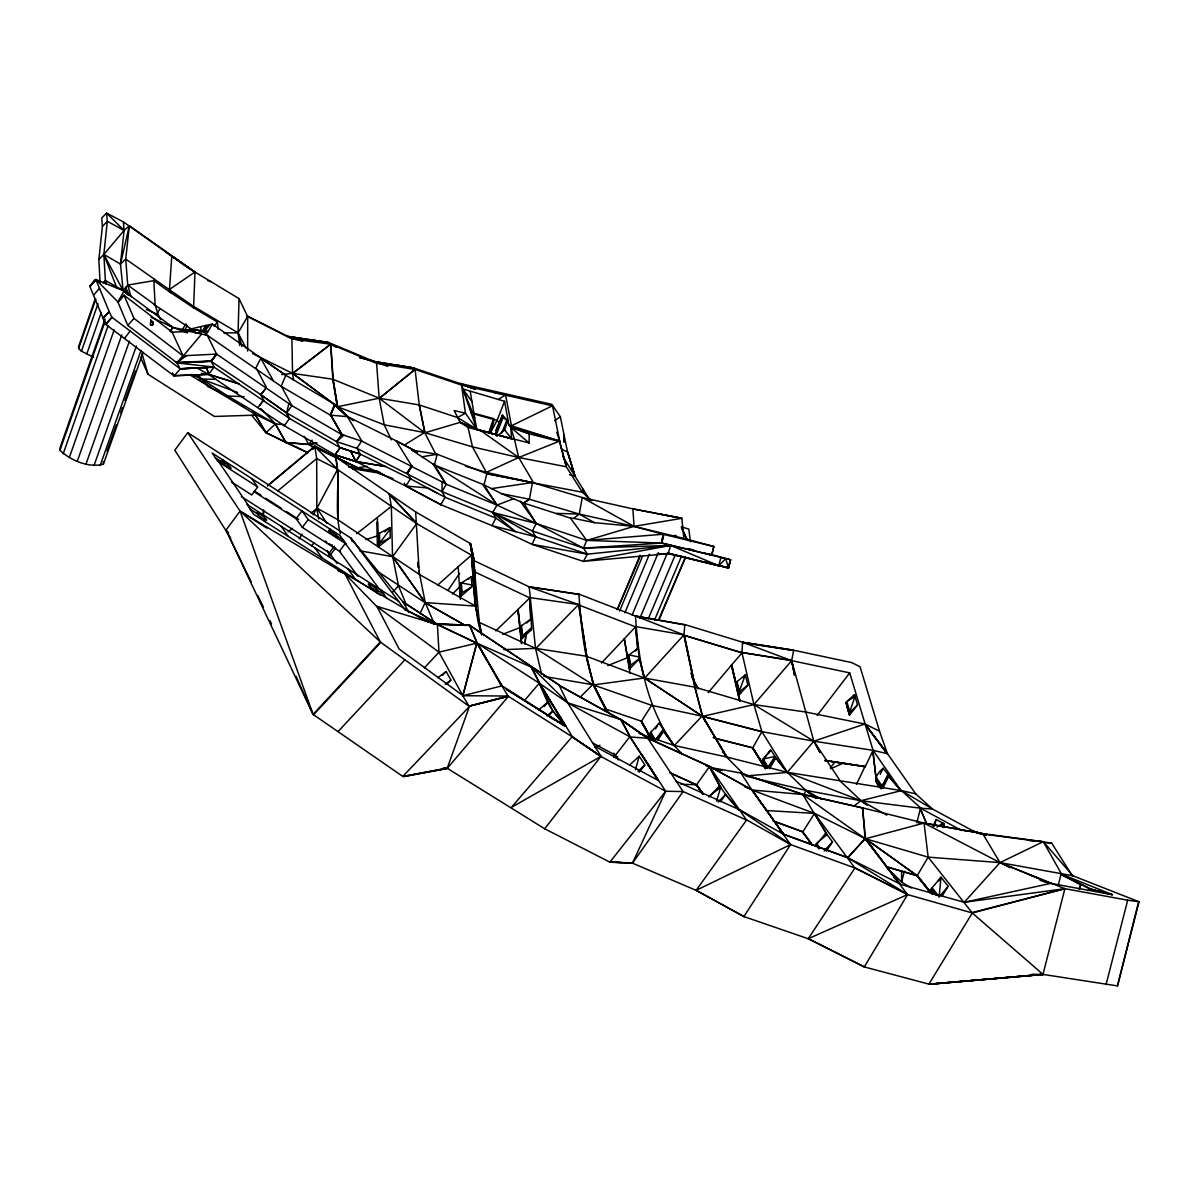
<?xml version="1.0" encoding="UTF-8"?>
<svg xmlns="http://www.w3.org/2000/svg" width="1199" height="1199" viewBox="0 0 1199 1199"><rect width="100%" height="100%" fill="white"/><g stroke="black" fill="none" stroke-linecap="round" stroke-linejoin="round"><path stroke-width="1.5" d="M340.351 533.675C333.802 508.601 340.951 482.313 335.78 457.044L314.827 446.163L267.587 485.595M481.833 634.661L475.538 606.094L419.44 574.501L338.013 519.841L338.043 469.858L416.682 523.558L392.687 556.591L398.533 585.861L406.191 604.446M247.638 351.082L247.698 316.671L239.036 298.611L189.892 268.981L123.407 221.935L106.606 213.092L101.735 217.963L102.395 226.476L98.843 259.673L100.102 283.084M200.937 331.568L200.952 326.563L212.358 324.075L285.842 375.317L335.076 404.633L347.32 416.458L353.45 420.684M404.243 483.152L405.832 486.03L440.827 504.689L445.069 497.3L410.493 478.806L360.554 454.241L340.201 447.707L289.529 418.481L286.321 412.666L336.469 441.622L356.927 448.336L442.056 491.635L492.684 512.483L515.585 531.652L495.891 518.148L445.069 497.3L442.056 491.635L442.101 481.893L361.708 441.097M591.766 500.792L582.324 492.234L533.675 482.957L518.702 457.508L514.521 439.598L476.737 429.257L465.422 413.205L454.136 410.553L460.131 422.348L468.03 427.443L529.134 442.956L529.194 433.828L512.378 427.024L517.054 429.602M495.787 630.914L529.748 598.016L531.712 629.355L521.46 639.157L520.486 626.477L530.587 619.313L529.823 597.926L474.669 571.878L470.383 543.567L415.648 511.928L335.78 457.044L314.827 446.163L312.939 449.34M338.013 519.841L338.043 469.858L337.638 494.318M521.46 639.157L520.396 626.912L520.381 629.115M93.567 357.302L81.427 351.187L78.609 348.474L78.639 346.571L95.126 299.195M460.626 596.517L460.521 583.179L460.626 596.517L471.986 586.731L471.267 576.629L468.06 579.402M263.615 514.116L263.69 510.429M263.195 515.705L263.315 510.174M239.695 345.537L238.091 332.872L239.036 298.611M635.89 616.196L578.892 594.119C581.77 634.436 585.502 677.33 607.608 712.371M682.501 754.381L673.988 745.433L659.15 723.147L650.532 732.604L650.398 736.786M143.116 352.371L103.369 464.238C88.501 468.015 70.921 460.581 59.95 450.344L60.04 447.767L105.107 319.009M708.399 767.15L741.012 773.055L751.878 790.006L814.526 813.387L865.528 838.745L917.1 875.78L931.428 893.06L931.623 888.354L940.975 877.218L948.139 886.226L942.264 895.968M150.504 324.944L150.699 320.088L152.902 322.036L153.142 324.195L152.798 325.169L150.504 324.944L153.142 324.195M194.927 272.008L129.327 225.682L125.73 259.059L169.269 289.618L195.002 272.008L193.579 307.798L217.394 322.021L218.038 329.17M744.144 774.749L726.549 756.974L702.329 716.238L694.88 687.177L683.91 634.885L684.884 624.589L742.601 642.244L791.685 660.649L794.712 675.187L791.685 660.649L793.618 650.577L742.571 642.664L741.926 652.511L753.946 704.577L761.89 731.675L787.278 772.306L805.728 790.321L815.994 798.339L805.728 790.321L745.853 776.128M736.231 682.696L738.839 695.36L747.801 685.139L745.388 674.872L736.666 681.886L736.441 685.139L731.48 665.1L742.016 652.885L684.419 635.38L695.315 687.297L683.91 634.885L635.5 616.031C638.183 661.323 647.1 707.785 673.988 745.433L726.549 756.974L787.278 772.306L901.483 790.621L915.736 793.873L932.492 809.04L973.738 831.282L986.043 835.148M815.515 845.76L825.931 833.095L802.686 794.323L741.072 773.355M193.579 307.798L169.344 291.702L171.802 255.882M935.22 894.754L931.158 889.568L932.028 887.785L939.147 896.837L940.975 877.218M116.708 287.625L103.848 254.428L107.31 221.275L106.606 213.092L124.082 230.448L120.485 264.05L123.092 290.488L105.362 280.491L103.848 254.428L124.082 230.448L129.327 225.682L120.485 264.05L103.848 254.428L98.858 259.434M495.682 433.813L496.056 430.396L502.531 415.169L507.866 420.864L504.614 429.901L496.881 436.256M915.736 793.873L887.44 753.661L873.052 750.349L813.836 741.177L761.89 731.675L702.329 716.238L644.343 677.99L639.367 658.746L629.745 668.832L630.164 665.475L639.367 658.746L635.545 626.837L579.072 605.09L586.821 656.408L593.43 684.929L601.298 700.606M377.955 545.455L378.614 533.78L390.035 527.575L390.245 537.557L378.15 546.984L379.199 543.372L390.065 537.692M881.1 788.867C873.322 781.538 874.985 775.154 883.108 768.274L901.004 790.681L873.052 750.349L849.716 672.879L791.685 660.649L741.926 652.511L790.501 660.109M901.063 790.561L887.755 774.884C882.329 784.116 881.7 794.248 875.825 779.74L876.469 782.063L872.842 750.799L865.243 766.656L824.612 760.496L865.243 766.656L825.377 760.346M513.786 498.634L496.986 505.094L492.684 512.483L532.386 530.977L583.493 548.123L661.773 543.057L663.077 534.244L634.031 526.376L579.282 514.056L529.418 499.234L501.572 493.658L484.021 484.861L434.443 464.987L411.961 450.21L437.2 454.226L487.169 473.83M501.572 493.658L523.723 503.07L529.418 499.234L532.461 482.553L582.234 497.54L632.667 508.841L681.841 518.313L683.835 538.426L713.885 546.534L711.741 555.047L661.773 543.057L586.716 540.419L536.253 523.483L492.684 512.483L495.891 518.148L491.995 525.597L440.827 504.689M521.49 636.969L531.532 627.632M657.052 553.908L668.128 553.683L728.557 568.011L730.626 559.798L661.773 543.057L663.077 534.244L586.716 540.419L570.469 518.133L523.723 503.07M766.566 767.375L762.399 760.586L770.283 750.559L762.744 759.522L762.864 763.628L752.642 748.041L761.89 731.675L702.704 716.477L694.88 687.177L644.343 677.99L586.371 656.243L535.518 648.359L479.3 622.401L474.669 571.878L470.383 543.567C479.255 573.227 470.862 605.015 481.668 634.481L481.578 634.721M802.296 794.457L798.684 794.143M711.741 555.047L713.765 546.504M486.824 473.695L532.821 482.672L486.824 473.695L484.021 484.861L496.986 505.094L536.253 523.483L583.493 548.123L587.45 554.178L583.358 561.402L532.101 544.346L491.995 525.597L535.578 536.777L587.45 554.178L670.691 545.455L718.801 565.748L725.665 558.629L728.557 568.011L719.37 565.508L728.333 567.951L730.521 559.768L708.189 553.668M661.773 543.057L663.916 534.469L713.885 546.534M668.952 553.383L718.801 565.748L720.869 557.505M728.333 567.951L730.521 559.768M911.225 887.904L901.618 882.134L904.346 871.283M916.845 822.739L920.502 808.186L932.492 809.04L901.483 790.621L861.032 800.662L840.709 781.583L813.836 741.177L791.685 660.649L753.946 704.577L702.764 716.358L726.999 757.079L722.562 751.353M934.351 826.261L936.074 819.427L944.257 823.893L943.358 827.46M482.807 484.726L496.986 505.094L446.283 484.246L434.443 464.987L437.2 454.226L421.943 456.819M1058.267 885.117L1061.1 874.011L1112.417 894.694L1050.204 883.258L1051.028 883.483L1029.491 874.73M625.069 862.651L632.008 862.965L696.574 890.557L743.86 916.576L808.696 938.892L864.269 966.934L929.36 984.244L1042.98 974.412L1064.892 888.684L999.996 862.621L924.054 823.084L862.561 807.871L865.079 838.611L907.568 894.574L972.299 912.964L1042.98 974.412L1117.483 985.908L1139.05 901.783L1072.79 875.735L999.996 862.621L928.161 857.135L865.528 838.745L862.561 807.871M1072.64 876.319L1051.643 843.062L977.215 833.29M1079.475 889.223L1080.584 884.847L1061.1 874.011L1090.805 888.984L1112.417 894.694L1090.73 889.268L1060.95 874.596M1106.033 984.694L1127.689 900.194L1139.05 901.783M1138.196 903.417L1117.483 985.908M296.048 676.236L313.089 714.409L403.269 776.757L447.137 768.469L508.406 696.349L468.944 706.211L462.844 695.705L476.947 643.114L539.73 683.475L567.682 702.839L630.254 736.995L647.715 738.239L709.478 766.536L746.557 820.071L696.124 890.362L744.339 916.725M230.688 538.051L174.829 450.18L187.778 432.674L350.917 538.096L402.999 601.928L437.095 624.244L476.677 643.174L462.844 695.705L507.941 696.049L572.582 737.04L601.313 756.704M635.395 769.833L639.217 756.224L644.882 764.947L639.172 772.246M492.384 434.488L490.661 432.254L494.273 419.59L493.478 418.586L473.86 413.22M716.582 801.082L720.689 787.278L709.268 766.236L751.578 789.646L709.268 766.236M941.8 826.696L942.864 823.128L936.914 827.115M846.509 705.012L846.464 701.925L854.527 694.641L857.525 704.832L849.536 715.099L847.108 707.11M846.464 701.925L849.072 713.3L857.405 704.982M670.691 545.455L668.128 553.683L583.358 561.402L670.691 545.455L583.493 548.123L586.716 540.419L634.031 526.376L681.841 518.313L658.176 513.757M804.094 795.282L805.728 790.321L861.167 800.782L920.502 808.186L961.598 830.502M493.478 418.586L488.727 432.794L476.228 429.407M78.609 348.474L95.83 299.031M81.427 351.187L97.988 303.677M86.688 354.29L101.301 312.429M59.95 450.344L105.122 321.272M63.187 453.807L108.105 325.693M69.302 457.613L114.145 329.965M77.321 461.195L121.818 334.896M86.028 463.968L129.432 341.145M94.032 465.527L136.386 346.001M100.131 465.617L141.017 350.423M107.041 451.169L116.333 425.001M120.664 412.801L122.523 407.57M124.996 400.586L135.532 370.941M152.902 322.036L152.603 322.876L150.699 320.088M745.388 674.872L738.569 692.992L738.779 695.45M436.616 624.169L433.199 623.675M558.644 685.154L621.142 719.76L650.547 740.068M504.569 401.305L508.931 425.075L510.819 427.443L511.583 438.714L476.737 429.257L474.639 417.672L462.904 388.971L504.569 401.305L497.105 420.399L490.661 432.254M496.056 430.396L502.531 415.169M495.951 435.597L503.13 417.552L501.961 415.543M501.632 433.304L506.802 420.294L503.13 417.552M330.609 415.274L335.076 404.633L347.425 416.638L334.731 404.423L330.369 415.139L347.425 416.638L361.918 441.232L341.61 434.488L291.912 405.667L216.584 354.095L182.922 355.788L133.973 318.379L124.022 295.209L117.952 302.118L127.768 325.424L177.122 362.967L180.045 368.812L214.126 367.149L289.529 418.481L284.328 425.78L208.566 374.388L197.236 368.093M640.056 555.212L617.23 609.766L639.966 556.906M396.509 440.992L346.961 416.278L334.731 404.423L330.369 415.139L281.54 386.543L207.292 335.315L189.667 331.404L172.161 332.183L124.022 295.209M619.643 610.95L642.619 556.066M624.844 612.839L649.453 554.148M632.113 615.027L658.356 552.589M639.861 618.324L667.378 553.009L718.801 565.748M648.134 619.149L675.247 554.927M654.504 620.138L681.482 556.366M658.536 619.883L685.573 557.085L659.03 619.793M281.166 386.273L285.842 375.317L260.468 358.126M933.137 826.201L936.029 819.636M942.759 827.4L944.198 824.103M1078.875 889.073L1080.374 885.671M768.634 753.467L770.732 749.78L774.944 756.449L767.525 768.199L762.519 760.061M531.007 667.288L539.73 683.475L572.582 737.04L600.849 756.449L665.685 791.265L683.1 791.55L746.557 820.071M529.418 499.234L523.618 503.025L536.253 523.483L532.386 530.977L535.578 536.777L532.101 544.346L587.45 554.178M443.3 767.93L446.972 768.124L544.691 828.779L609.901 862.156L632.472 863.175L665.685 791.265L641.495 754.216L658.266 780.459L594.689 746.213L567.682 702.839L559.049 685.004L469.618 625.204L433.154 623.78M419.92 613.768L425.105 602.677L375.602 570.11M856.416 784.416L865.049 766.371M880.186 774.359L883.108 768.274M882.779 788.507L888.699 776.248M255.657 368.348L260.812 358.381L273.372 380.787M337.623 519.572L316.956 508.181L337.608 469.334L314.827 446.508L267.572 485.94M170.243 331.598L172.641 327.177L124.007 291.027L95.89 279.517L89.76 286.201L105.557 324.225L174.08 375.946L180.33 368.917L111.777 317.15L109.184 311.56L102.964 318.499L109.229 311.635L95.815 279.532L89.82 286.366L95.89 279.517L117.892 301.953L124.007 291.027L127.933 294.969M769.623 768.694L775.783 757.873L774.944 756.449L763.104 759.027L768.109 767.165L775.783 757.873L787.278 772.306L861.167 800.782L886.765 815.11M442.056 491.635L446.283 484.246L442.101 481.893M299.225 538.951L302.013 534.125M313.119 514.866L316.821 508.436L316.701 458.588L314.827 446.508L335.78 457.404L337.279 469.049L316.701 458.588L277.853 490.856M212.358 324.075L208.012 331.613L193.084 329.695L189.667 331.404M708.834 797.02L719.67 785.81L709.478 766.536L696.589 784.745L680.927 784.281M170.453 331.763L172.641 327.177L151.074 317.24M241.973 346.496L238.091 332.872L247.608 316.536L291.912 338.942L330.684 344.188L376.426 363.252L415.064 369.457L462.11 385.284L552.544 405.862L560.113 443.3L566.333 466.771L582.324 492.234M918.119 822.739L924.054 823.084L928.161 857.135L917.1 875.78L930.874 893.405M864.269 966.934L907.568 894.574L854.917 868.001L790.591 844.576L746.333 819.741M410.807 479.015L407.435 473.215L411.842 465.886L410.957 465.497M938.727 880.95L940.556 877.923M469.274 626.268L469.274 625.204L465.632 625.264M203.216 331.763L206.828 325.843M1127.689 900.194L1064.892 888.684L972.299 912.964L928.91 984.124L1042.98 974.412M203.081 331.703L206.648 325.873M360.389 454.211L355.938 461.465L385.523 466.531L355.878 461.57L335.016 454.886L284.328 425.78M411.647 465.841L407.075 473.035L411.842 465.886M441.202 504.839L406.176 486.194L355.503 461.39L335.016 454.886L340.111 447.647L360.255 454.151L356.927 448.336L361.588 441.022M360.554 454.241L355.938 461.465L350.663 451.139L355.878 461.57M635.5 626.567L683.91 634.885L644.672 678.079L702.329 716.238L651.597 705.342L641.33 721.438L650.158 737.58M655.463 728.902L657.487 725.755M658.491 724.181L659.15 723.147M157.219 313.179L160.171 308.593L154.027 304.591M184.181 330.744L187.119 326.188L185.965 323.895L182.053 329.92M201.927 331.673L205.958 325.409M657.681 740.368L663.602 731.15M407.435 473.215L412.111 465.976M410.493 478.806L405.832 486.03L427.488 487.933L436.646 492.819M743.86 916.576L790.591 844.576L751.878 790.006L803.12 794.472L862.651 807.961M823.668 836.572L825.646 833.53M826.336 851.26L832.466 841.908L825.931 833.095M864.734 967.053L808.231 938.727L854.917 868.001L814.526 813.387L766.296 810.524M448.246 589.998L459.652 573.257M632.472 863.175L683.1 791.55L647.52 737.94L621.142 719.76L630.254 736.995L658.266 780.459L647.16 762.924M717.062 789.497L719.175 786.499M720.464 801.696L725.635 794.427L719.67 785.81M339.827 447.482L336.469 441.622L341.61 434.488L330.819 415.289L341.955 434.578L340.831 434.038M335.016 454.886L340.201 447.707M291.912 405.667L286.681 412.876L288.854 403.493L291.912 405.667L281.54 386.543M791.685 660.649L794.562 675.337M251.73 478.566L257.665 487.019L251.745 494.962L231.587 482.043M340.561 551.915L302.328 527.395L296.093 518.702L301.908 510.924L308.203 519.557L346.391 544.166L339.857 535.398L212.103 452.997L217.753 461.315L257.665 487.019M302.328 527.395L308.203 519.557M337.129 563.545L329.365 552.844L334.326 546.249M330.639 554.597L335.615 548.003M390.065 529.269L379.693 543.057L379.513 533.075M817.148 715.473L849.716 672.879M214.036 326.383L217.394 322.021M259.928 405.067L263.645 400.241L260.453 394.411M852.159 697.698L854.422 694.761M544.691 828.779L600.849 756.449L511.418 807.377L572.133 736.756L601.104 756.374L594.689 746.213M639.217 756.224L629.7 764.947M266.358 387.562L260.812 394.651L210.769 361.139L176.103 362.263L177.197 363.147L201.432 334.311M830.218 768.034L834.744 762.264M312.19 440.123L308.698 444.334L285.917 442.536L265.893 432.644L251.625 415.289M665.685 791.265L609.901 862.156L632.008 862.965M203.98 332.153L209.465 325.214M216.39 354.065L210.769 361.139L177.122 362.967L214.066 367.044L208.566 374.388L173.735 375.677M89.76 286.201L95.395 279.877M258.07 407.375L263.645 400.241M105.407 280.656L103.264 283.009L105.362 280.491L106.366 284.238M505.483 394.486L511.478 425.765L513.277 428.283L508.931 425.075L559.423 440.992L566.333 466.771L518.702 457.508L472.511 446.897L424.716 432.659L384.235 424.791L336.964 406.506M103.339 282.964L105.362 280.491M90.12 286.471L95.89 279.517L89.82 286.366M501.677 686.398L477.397 643.398L469.618 625.204L436.436 624.05M524.862 700.111L539.28 683.19L565.943 726.474M793.513 650.203L742.601 642.244L793.094 650.113L851.65 662.567L860.073 666.764L879.646 731.585L887.44 753.661L864.824 724.031L813.836 741.177L787.218 772.426L775.783 757.873M544.001 706.616L547.598 702.404L539.28 683.19L565.478 726.189L557.625 721.723M548.348 716.193L552.844 710.932L539.28 683.19M939.147 896.837L947.854 886.705M169.344 291.702L153.832 280.656L127.738 285.092L123.092 290.488L103.848 254.428M708.174 692.722L731.48 665.1L739.528 700.741M743.005 677.615L745.193 675.097M93.627 295.104L99.652 288.21M105.557 324.225L111.777 317.15M105.917 324.494L112.151 317.42M127.768 325.424L133.973 318.379M124.516 338.418L130.151 330.969M102.964 318.499L109.184 311.56M425.57 621.022L344.683 573.362L338.148 570.514M751.878 790.006L783.846 834.279L847.738 857.72L865.079 838.611M311.515 545.755L314.018 543.027M824.178 850.945L832.466 841.908M908.048 894.709L847.738 857.72L865.213 838.656M118.281 301.743L124.111 295.404M177.092 362.338L183.057 355.863M187.778 432.674L240.1 511.134L226.012 530.018L313.089 714.409L380.308 642.005L344.683 573.362M313.568 714.739L380.787 642.349L468.944 706.211L508.406 696.349M392.583 592.246L398.533 585.861M338.118 731.495L405.022 659.72M424.431 667.783L438.999 652.181L476.677 643.174M442.431 675.427L445.998 671.605L437.815 677.735M447.092 684.074L450.884 680.028L446.148 671.455M470.757 577.064L460.266 583.613L460.941 593.73M674.363 745.523L701.97 716.163M461.195 593.295L471.986 586.731M601.478 663.017L635.545 626.837L637.478 648.704L635.14 651.162M102.395 226.476L107.31 221.275L124.082 230.448L123.407 221.935M637.628 648.539L628.156 655.673L629.865 665.865M535.848 648.434L578.592 604.566L529.179 586.836L535.518 648.359L541.633 674.303M452.488 594.015L460.206 586.311M579.791 697.548L592.636 684.704L651.597 705.342M718.036 802.071L725.47 794.667L739.109 810.239L725.635 794.427M1038.859 841.323L1042.501 841.578L982.7 833.62L924.054 823.084L865.528 838.745L900.074 884.218L964.221 902.292L1064.892 888.684L972.029 912.619L928.161 857.135M526.826 622.925L530.587 619.313M120.485 264.05L125.73 259.059L127.738 285.092L131.051 296.797M637.988 771.272L644.717 765.142M419.335 574.591L415.648 511.928M460.341 599.35L458.168 566.722L471.447 555.152L475.538 606.094L481.683 634.601M437.665 585.142L458.168 566.722M336.469 441.622L343.948 435.132M538.606 709.898L547.598 702.404L552.844 710.932L565.358 726.324L506.338 689.32L565.478 726.189L552.844 710.932M546.924 715.893L552.694 711.127M288.165 531.846L292.466 528.324M311.081 513.127L316.821 508.436L318.694 519.002M414.959 369.442L379.424 398.278L332.827 379.214L292.556 373.384L252.629 353.555M747.681 685.258L739.378 691.823L737.055 681.527M356.837 533.615L391.354 506.413L389.27 493.868L416.862 523.393M853.883 806.148L860.792 800.707M384.624 531.801L390.035 527.575M709.658 795.866L720.689 787.278M570.469 518.133L573.707 518.373L579.282 514.056L582.234 497.54L634.031 526.376L683.835 538.426M330.684 344.188L292.811 373.429L337.249 406.551L332.827 379.214L330.684 344.188L292.556 373.384L281.705 374.568M391.399 439.853L384.235 424.791L379.154 398.218L376.591 363.222M445.219 684.329L450.719 680.223M176.763 362.712L186.609 355.593M471.866 585.007L460.881 582.789L461.57 592.906M554.612 420.759L560.338 416.742L551.84 404.363L459.562 383.365L413.805 367.988L373.923 361.424L328.496 342.434L288.36 336.619L247.099 315.832M684.959 624.964L635.5 616.031L685.303 624.724M498.229 399.552L505.948 394.576M531.262 629.79L522.524 635.395L521.445 625.338M404.243 445.129L424.431 432.599M578.937 594.479L529.179 586.836L579.297 594.269M457.553 417.567L465.422 413.205L461.585 385.134L476.737 429.257L460.131 422.348L425.06 432.764L419.245 404.932L415.064 369.457L379.424 398.278L419.245 404.932L457.553 417.567L476.737 429.257M1087.658 890.707L1090.805 888.984M511.478 425.765L552.379 405.832M696.124 890.362L790.591 844.576M1072.79 875.735L1043.31 841.653L999.996 862.621L964.221 902.292L1050.579 883.408L999.996 862.621L982.7 833.62M556.726 432.195L559.693 441.067L518.702 457.508L486.359 472.376L465.542 466.246M808.231 938.727L907.568 894.574M830.757 768.739L844.156 762.789M607.758 665.58L626.852 657.981M502.801 634.241L520.186 627.527M594.719 746.992L599.95 745.328M365.905 539.565L378.075 535.698M468.944 706.211L507.941 696.049L476.947 643.114L469.618 625.204L437.35 624.394L427.668 621.652L437.095 624.229L402.999 601.928L408.964 612.569M462.844 695.705L501.826 685.903M185.156 330.354L200.952 326.563M195.917 333.082L204.699 330.969L205.733 335.315L207.802 331.524L193.084 329.695L195.917 333.082L191.555 329.83M332.827 379.214L337.593 406.686L379.154 398.218L424.716 432.659L436.166 454.916M189.607 374.702L254.982 414.18L275.35 423.981L285.917 442.536L309.057 444.514L317.001 442.956L308.937 444.259L315.996 442.956M334.731 404.423L334.551 405.247M404.932 776.068L446.972 768.124M404.947 776.083L447.137 768.469L469.394 706.541L402.804 776.427M672.429 535.983L676.101 535.368M377.94 471.282L348.609 466.861L357.677 467.805L366.789 466.321M491.365 488.622L532.461 482.553M632.667 508.841L681.841 518.313M586.371 656.243L593.43 684.929L644.343 677.99L639.067 656.992L628.861 654.924L630.569 665.115M1043.055 974.307L929.36 984.244L1043.43 974.487L1031.874 974.247M747.232 775.858L787.428 772.441M179.925 368.782L214.126 367.149M177.122 362.967L211.144 361.394L216.764 354.2L211.144 361.394L214.066 367.044M180.045 368.812L206.678 367.568L208.641 374.298L239.171 383.875L208.566 374.388L174.005 375.767L172.551 372.829M503.775 649.663L535.518 648.359L593.01 684.779M253.184 412.006L255.267 415.154L214.381 416.458L147.987 374.253L140.508 357.272M465.647 625.293L469.618 625.204M613.693 753.542L613.978 756.944L617.665 756.899M613.768 753.197L613.978 756.944L617.425 756.929M223.763 332.842L238.091 332.872L245.9 347.77M191.705 374.373L201.582 379.079L216.09 379.289M556.531 513.397L579.282 514.056L594.389 522.659L634.031 526.376L632.892 508.811M244.131 396.674L227.675 395.97L208.101 386.663L198.12 374.747M609.452 861.916L621.592 862.486M308.188 452.667L265.893 432.644L254.982 414.18L266.043 432.704L275.35 423.981L284.373 424.596M963.591 830.622L973.738 831.282L985.788 835.059M1029.791 840.709L1035.232 841.084M1046.172 842.687L1051.643 843.062M495.067 393.122L500.553 393.497M475.538 606.094L425.24 602.587L392.508 556.456L391.354 506.413M382.526 473.695L352.251 468.644M901.903 882.314L887.08 867.911M201.357 373.399L208.566 374.388L206.678 367.568M287.64 336.245L302.807 338.688M288.36 336.619L328.511 342.554L308.503 339.482M529.793 597.582L578.592 604.566L586.701 656.363M694.88 687.177L753.946 704.577L805.803 712.041L865.243 724.106L879.541 731.21M706.151 765.921L709.718 766.431L647.52 737.94M352.656 468.195L380.023 472.211M543.836 676.341L592.636 684.704M742.586 642.574L743.47 642.724M359.595 550.731L392.583 556.666L425.285 602.797L434.128 623.3M924.054 823.084L982.76 833.65M172.971 327.462L191.87 331.404M573.707 518.373L594.389 522.659M533.675 482.957L486.359 472.376L472.511 446.897L468.03 427.443M802.686 794.323L863.01 807.976M709.134 767.555L721.828 770.522M559.798 441.592L529.194 433.828L510.819 427.443L514.521 439.598M359.625 357.617L372.155 360.764L359.505 357.512M569.57 474.744L574.965 476.123L589.908 500.253M713.12 737.685L752.477 747.756L765.711 768.754M715.069 738.434L752.897 747.861L765.412 768.544M741.132 692.737L739.004 692.198L736.666 681.886M1043.595 881.475L1050.654 883.333L1040.103 880.396M472.841 413.73L497.105 420.399L499.369 423.262M688.721 548.677L694.026 550.146M702.884 552.604L709.973 554.567M705.282 561.537L717.616 565.014M384.354 474.909L378.989 473.365L392.972 478.581M1064.517 888.534L1065.341 888.774M887.44 866.967L917.22 875.57L929.48 891.232M886.646 866.982L917.1 875.78L932.372 894.499M512.378 427.024L559.423 440.992M684.419 635.38L741.986 652.751M313.089 714.409L240.1 511.134L344.817 573.662L376.561 606.229L437.395 624.589L438.999 652.181L462.664 695.375L399.117 649.049L377.011 606.559M207.652 280.596L211.024 281.63M973.303 831.237L985.563 835.029M334.656 454.676L355.503 461.39M288.419 336.754L302.583 341.4M340.111 447.647L347.006 449.94M639.082 733.413L673.988 745.433L662.852 729.771L655.313 740.143L663.482 731.345L673.988 745.433M740.652 773.04L803.12 794.472M411.961 450.21L417.222 452.038L396.165 440.812L411.602 465.752M604.326 708.609L641.585 721.288L650.323 737.64M387.787 366.414L373.743 361.304M847.378 857.525L783.756 834.414L780.159 830.517M773.13 821.03L802.97 832.031L811.618 843.916M774.659 821.39L802.745 831.716M195.227 374.583L201.582 379.079L237.612 392.463M475.164 389.36L460.371 383.545L475.538 389.345M173.75 327.732L187.494 332.962M471.762 388.131L460.011 383.47M744.414 786.694L751.233 789.377M460.131 422.348L481.294 431.026L518.702 457.508M486.644 659.81L477.397 643.398L531.427 667.139M613.978 756.944L617.5 758.622M437.095 624.229L405.142 610.006L350.917 538.096L352.296 541.498M146.413 309.492L158.208 314.752L160.486 319.534M338.238 570.709L346.466 574.411M676.341 781.268L739.468 809.745L783.382 834.114M307.514 452.757L285.917 442.536L275.485 424.056L227.675 395.97L201.582 379.079M476.947 643.114L437.395 624.589M529.568 587.015L473.875 560.562L470.413 543.911M201.252 378.854L195.242 374.598L201.447 379.019M811.468 843.856L802.296 831.566L812.233 845.205M357.677 467.805L308.698 444.334L304.381 436.466M322.516 450.869L357.332 467.64L324.914 451.978M309.252 444.469L313.224 447.976M561.297 448.966L567.652 452.173L574.965 476.123L562.676 456.309M847.738 857.72L899.82 883.873L865.528 838.745L917.1 875.63L931.428 893.06M854.662 867.671L907.313 894.229M167.98 324.869L172.641 327.177M397.274 366.354L394.036 364.676L413.805 367.988M1000.446 862.695L1010.098 867.746M396.165 440.812L417.417 452.113M592.516 742.84L615.462 755.205L629.82 736.756L658.266 780.459M506.802 420.294L507.866 420.864M558.704 685.004L620.348 719.505M805.728 790.321L821.51 799.223M492.684 512.483L535.578 536.777M416.877 523.753L471.851 555.377M336.215 347.26L330.804 344.338L333.187 379.364L337.593 406.686M207.847 385.404L210.979 387.232M220.361 392.747L223.479 394.576M228.17 397.334L231.302 399.162M234.419 401.006L237.552 402.834M240.684 404.663L243.802 406.506M549.891 717.122L554.538 719.88M238.091 332.872L193.429 306.255L169.269 289.618M413.61 368.003L373.923 361.424M753.946 704.577L813.836 741.177L819.996 752.477L813.836 741.177M425.105 602.677L465.497 625.593L425.285 602.797L418.976 571.024M380.458 595.109L253.798 514.461L247.039 504.509L398.638 601.239M266.837 528.115L240.1 511.134L380.787 642.349L380.143 641.69M502.111 685.888L565.478 726.189M559.049 685.004L469.723 625.518M241.359 496.596L329.365 552.844M250.171 509.125L256.571 513.202M377.895 590.537L383.905 594.374M434.443 464.987L496.986 505.094M254.683 491.17L260.962 495.202M265.683 498.229L281.375 508.316M286.081 511.344L298.641 519.407M253.708 491.485L296.093 518.702M215.34 457.763L221.47 461.72M337.818 536.702L343.603 540.419M191.016 374.583L194.073 376.576M198.659 379.543L203.231 382.511M160.171 308.593L191.615 329.14M174.514 257.785L171.862 256.046L194.793 271.873M739.783 809.924L791.07 844.74M166.436 252.509L189.892 268.981M621.142 719.76L647.715 738.239M647.31 737.895L650.353 740.023M260.543 394.591L286.411 412.846L289.034 418.136M286.411 412.846L260.812 394.651L266.538 387.682L256.766 369.082M802.775 794.442L864.704 838.431M402.999 601.928L405.832 605.075L403.434 602.243M127.738 285.092L155.136 304.951L158.208 314.752M377.385 517.998L377.46 545.545M861.032 800.662L867.162 805.173M376.561 606.229L438.999 652.181M291.912 338.942L292.556 373.384L337.249 406.551M861.167 800.782L865.303 803.87M316.956 508.181L326.922 523.334M802.775 831.971L814.526 813.387L827.07 834.549L816.519 843.377L819.756 847.798M510.819 427.443L529.134 442.956M346.961 416.278L334.521 404.737M334.536 405.037L340.066 410.043M901.483 790.621L920.937 808.231M502.291 686.203L477.397 643.398M519.677 622.985L517.848 609.542L521.52 643.773M893.81 877.308L900.284 884.008M260.783 408.544L275.65 424.071M389.285 494.303L416.682 523.558M228.544 532.761L226.012 530.018L251.205 581.98M780.189 830.472L783.756 834.414L752.328 790.171M901.004 790.681L888.609 776.472L881.865 785.765L876.334 777.716M206.288 384.489L207.967 386.588M253.064 412.396L255.267 415.154M504.614 429.901L511.583 438.714M931.623 888.354L936.689 894.829M931.323 888.954L936.404 895.428M931.143 890.168L934.186 894.049M917.22 875.57L930.934 893.27M722.592 751.278L726.999 757.079M865.243 724.106L887.44 753.661M864.824 724.031L886.915 753.572M865.528 838.745L878.747 856.431M380.308 589.533L387.052 598.571M379.154 588.799L345.282 543.447L339.452 551.195L357.872 576.239M329.665 528.834L331.748 531.652A5.905 0.854 36.9 0 1 338.043 537.407A5.905 0.854 36.9 0 1 330.325 532.431A5.905 0.854 36.9 0 1 331.733 531.637M375.047 589.998L377.4 593.16M816.084 843.931L819.322 848.367M815.755 844.531L818.992 848.967M347.8 568.806L355.354 579.117M703.079 793.903L696.499 784.88L669.821 772.711L696.499 784.88L702.119 792.719M520.336 501.287L536.253 523.483M703.124 793.843L696.589 784.745L702.779 793.663M462.904 388.971L471.956 401.635L474.639 417.672L470.862 412.141M314.767 547.733L322.066 557.925M281.195 526.301L288.21 536.373M876.034 778.211L881.565 786.259L881.355 787.788L875.765 779.245M875.84 778.736L881.37 786.784M222.909 459.966L224.753 462.664A6.07 0.899 36.5 0 1 230.972 468.419A6.07 0.899 36.5 0 1 222.834 463.189A6.07 0.899 36.5 0 1 224.738 462.649M263.091 518.657L265.159 521.7M702.704 793.948L696.499 784.88L702.614 793.903M218.937 462.08L248.283 505.304M432.824 463.818L445.713 483.886M765.007 767.33L752.642 748.041L765.187 768.484M615.267 754.905L618.459 759.941M169.104 289.514L171.262 292.961M539.475 683.31L550.026 700.366M762.744 759.522L767.75 767.66M762.414 761.095L766.581 767.885M693.322 680.912L697.908 688.781M726.549 756.974L702.764 716.358L705.072 721.228M650.547 737.49L641.33 721.438L650.443 737.61L642.619 723.177M330.864 415.289L341.955 434.578M1043.31 841.653L1061.535 874.101M650.907 732.109L654.429 738.539M650.532 732.604L654.054 739.019M650.263 733.114L653.785 739.543M650.113 733.653L652.751 738.479M652.736 739.019L650.098 734.193L651.282 738.479M630.254 736.995L620.707 719.52L567.682 702.839L531.876 667.423L539.73 683.475M692.048 677.075L698.178 688.466M603.472 704.562L593.43 684.929L607.863 712.176M593.43 684.929L607.563 712.086M709.478 766.536L719.535 786.004M207.292 335.315L216.584 354.095M257.71 595.393L263.405 607.129M269.895 620.542L271.529 623.9M247.174 315.712L247.683 316.791M681.691 528.309L686.907 539.46M172.161 332.183L183.042 355.818M687.042 539.505L681.272 526.811L688.826 529.104L690.444 541.768M129.327 295.464L125.7 287.445L126.105 292.796M926.827 824.163L920.367 808.711L926.812 824.253M327.372 550.491L329.965 557.445M571.428 464.253L567.577 452.113L560.338 416.742M691.164 673.119L692.722 678.424L691.253 673.119M695.315 687.297L693.696 682.036M846.224 702.314L849.192 712.506M846.104 702.719L849.462 715.203M141.947 353.285L147.987 374.253M105.227 280.566L106.201 284.148M567.652 452.173L574.846 475.943L571.683 465.032L571.848 468.599M469.993 543.342L474.309 561.117L470.383 543.567M731.48 665.1L739.813 700.83M736.396 682.291L738.719 692.587M732.289 667.004L739.933 700.875M419.245 404.932L424.716 432.659M470.488 544.241L474.579 571.189M630.164 665.475L628.456 655.283L629.745 668.832M629.625 666.704L627.976 656.093L629.385 666.719M630.074 673.508L624.289 638.797L629.775 669.372L628.231 659.165L628.366 660.964M470.293 391.638L471.956 401.635M583.254 635.455L586.551 656.303M292.556 373.384L293.62 380.503M417.926 564.115L418.406 567.607M417.822 562.346L418.511 567.547M872.842 750.799L876.514 781.943M520.081 626.702L520.891 634.136M521.01 625.683L522.09 635.725M520.681 626.058L521.775 636.114M520.486 626.477L521.565 636.534M518.253 609.946L521.595 643.308M471.821 555.017L473.695 580.691M471.447 555.152L475.149 605.885L474.055 585.562M461.345 582.459L462.035 592.576M460.836 594.179L460.146 584.063L460.086 588.484M377.865 537.092L378.359 544.676L378.18 534.694M153.727 278.693L155.136 304.951M103.324 461.63L103.369 464.238M379.019 533.39L379.199 543.372M378.614 533.78L378.794 543.761M378.329 534.214L378.509 544.196M377.85 545.815L377.445 521.7L377.64 545.68M901.573 870.954L901.618 882.134M332.273 544.901A5.905 0.884 36.9 0 1 331.164 544.916M330.25 544.436A5.905 0.884 36.9 0 1 329.155 543.776M326.698 542.038A5.905 0.884 36.9 0 1 325.514 541.094M525.881 634.945L524.967 643.863L525.881 634.945M855.037 696.364L849.776 711.741L846.809 701.55L855.037 696.364M583.988 492.654L583.029 489.162L583.973 492.669M564.204 442.101L564.04 434.667L564.189 442.131M258.04 514.791A6.385 1.004 36.6 0 0 266.538 520.216A6.385 1.004 36.6 0 0 259.883 514.011A6.385 1.004 36.6 0 0 258.04 514.791M370.131 586.236A6.205 0.959 37.1 0 0 378.165 591.347A6.205 0.959 37.1 0 0 371.45 585.157A6.205 0.959 37.1 0 0 370.131 586.236"/></g></svg>
